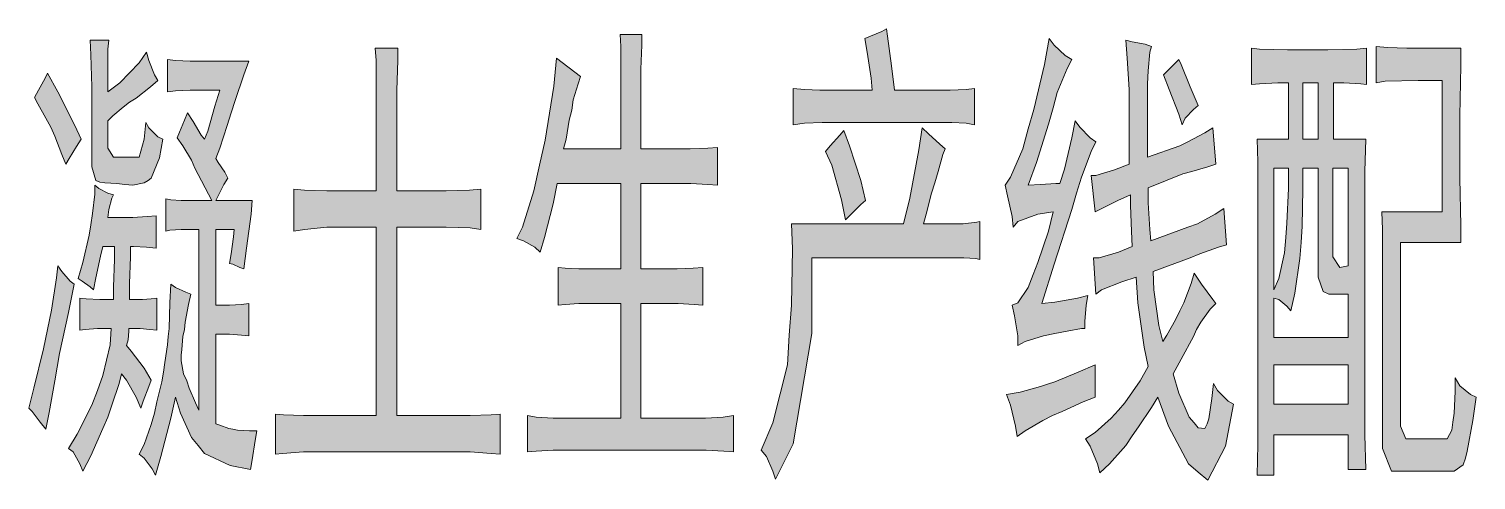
# Model space of a CAD drawing. Header units: millimetres. Extents: x 568 to 3948041, y -25191 to 63890.
# Drawn here: x 3942410 to 3943776, y -12668 to -12243 of the extents above; entities that cross this region are included whole.
import ezdxf

# ---------------------------------------------------------------- set-up
doc = ezdxf.new("R2010")
doc.units = ezdxf.units.MM

msp = doc.modelspace()

# ---------------------------------------------------------------- hatches: boundary and pattern name
h = msp.add_hatch(color=0)
h.dxf.hatch_style = 2
h.paths.add_polyline_path([(3943219.4, -12242.8), (3943220.1, -12249.6), (3943223.9, -12277.7), (3943227, -12300.5), (3943271.8, -12300.5), (3943279.4, -12300.5), (3943294.6, -12299.8), (3943302.2, -12299), (3943302.2, -12333.2), (3943294.6, -12331.7), (3943280.9, -12330.9), (3943274.1, -12330.9), (3943165.4, -12330.9), (3943158.6, -12330.9), (3943141.9, -12331.7), (3943131.2, -12333.2), (3943131.2, -12299), (3943141.9, -12299.8), (3943156.3, -12300.5), (3943159.4, -12300.5), (3943205.7, -12300.5), (3943204.9, -12289.1), (3943201.1, -12264.8), (3943198.9, -12251.9), (3943204.2, -12249.6), (3943214.8, -12245.1)])
h = msp.add_hatch(color=0)
h.dxf.hatch_style = 2
h.paths.add_polyline_path([(3942531.8, -12291.4), (3942525, -12297.5), (3942511.3, -12308.1), (3942505.2, -12311.9), (3942499.1, -12316.5), (3942489.3, -12324.9), (3942484.7, -12329.4), (3942484.7, -12346.9), (3942484.7, -12355.2), (3942490, -12363.6), (3942495.3, -12363.6), (3942511.3, -12363.6), (3942514.3, -12363.6), (3942518.9, -12346.9), (3942520.4, -12330.9), (3942523.4, -12336.2), (3942531.8, -12344.6), (3942536.4, -12346.9), (3942533.3, -12364.4), (3942525.7, -12383.4), (3942522.7, -12385.6), (3942518.9, -12387.9), (3942508.2, -12390.2), (3942500.6, -12389.4), (3942493.1, -12388.7), (3942481.7, -12387.9), (3942477.1, -12387.2), (3942473.3, -12385.6), (3942469.5, -12372.7), (3942469.5, -12359.8), (3942469.5, -12315), (3942469.5, -12297.5), (3942468.7, -12267.1), (3942468, -12253.4), (3942485.5, -12253.4), (3942484.7, -12261.8), (3942484.7, -12286.1), (3942484.7, -12302.1), (3942496.1, -12293.7), (3942514.3, -12274.7), (3942521.2, -12264.8), (3942523.4, -12272.4), (3942528.8, -12286.1)])
h = msp.add_hatch(color=0)
h.dxf.hatch_style = 2
h.paths.add_polyline_path([(3942930.7, -12287.6), (3942928.4, -12294.5), (3942923.8, -12309.7), (3942922.3, -12319.5), (3942920, -12328.7), (3942917, -12346.9), (3942914.7, -12356), (3942968.7, -12356), (3942968.7, -12293.7), (3942968.7, -12281.5), (3942968.7, -12259.5), (3942967.9, -12248.1), (3942988.4, -12248.1), (3942988.4, -12258), (3942987.6, -12280.8), (3942987.6, -12293.7), (3942987.6, -12356), (3943027.2, -12356), (3943034, -12356), (3943050.7, -12355.2), (3943059.8, -12354.5), (3943059.8, -12390.2), (3943050.7, -12389.4), (3943034.8, -12388.7), (3943027.2, -12388.7), (3942987.6, -12388.7), (3942987.6, -12469.2), (3943015.8, -12469.2), (3943021.8, -12469.2), (3943037, -12468.4), (3943046.1, -12467.7), (3943046.1, -12503.4), (3943037.8, -12502.6), (3943022.6, -12501.9), (3943015.8, -12501.9), (3942987.6, -12501.9), (3942987.6, -12609.8), (3943041.6, -12609.8), (3943048.4, -12609.8), (3943065.1, -12609), (3943075, -12607.5), (3943075, -12641.7), (3943065.9, -12640.9), (3943049.2, -12640.1), (3943041.6, -12640.1), (3942912.4, -12640.1), (3942904.8, -12640.1), (3942888.9, -12640.9), (3942880.5, -12641.7), (3942880.5, -12607.5), (3942888.9, -12609), (3942904.8, -12609.8), (3942912.4, -12609.8), (3942968.7, -12609.8), (3942968.7, -12501.9), (3942935.2, -12501.9), (3942929.1, -12501.9), (3942916.2, -12502.6), (3942909.4, -12503.4), (3942909.4, -12467.7), (3942916.2, -12468.4), (3942929.1, -12469.2), (3942935.2, -12469.2), (3942968.7, -12469.2), (3942968.7, -12388.7), (3942908.6, -12388.7), (3942904.8, -12407.7), (3942896.5, -12439.6), (3942892.7, -12453.3), (3942887.4, -12448.7), (3942876.7, -12442.6), (3942870.6, -12440.3), (3942876, -12429.7), (3942886.6, -12395.5), (3942891.9, -12371.2), (3942897.2, -12347.6), (3942905.6, -12296.7), (3942907.9, -12270.2)])
h = msp.add_hatch(color=0)
h.dxf.hatch_style = 2
h.paths.add_polyline_path([(3943394.1, -12271.7), (3943389.6, -12280), (3943380.4, -12302.8), (3943376.6, -12317.3), (3943372.1, -12332.5), (3943360.7, -12368.9), (3943353.1, -12390.2), (3943364.5, -12389.4), (3943378.9, -12388.7), (3943382.7, -12388.7), (3943387.3, -12375), (3943394.1, -12345.4), (3943397.2, -12329.4), (3943401.7, -12335.5), (3943411.6, -12345.4), (3943416.9, -12349.2), (3943412.3, -12358.3), (3943403.2, -12382.6), (3943398.7, -12397.8), (3943394.1, -12413), (3943377.4, -12464.6), (3943366, -12501.9), (3943378.2, -12500.4), (3943399.4, -12496.6), (3943409.3, -12494.3), (3943407.8, -12503.4), (3943406.3, -12518.6), (3943406.3, -12525.4), (3943403.2, -12525.4), (3943389.6, -12527.7), (3943378.2, -12530), (3943367.5, -12532.3), (3943350.1, -12537.6), (3943343.2, -12541.4), (3943343.2, -12532.3), (3943340.2, -12513.3), (3943337.9, -12503.4), (3943343.2, -12501.1), (3943353.1, -12486.7), (3943357.6, -12474.5), (3943362.2, -12463.1), (3943372.1, -12433.5), (3943376.6, -12415.3), (3943362.2, -12417.5), (3943343.2, -12424.4), (3943338.7, -12429.7), (3943337.9, -12419.8), (3943333.3, -12400.1), (3943331.1, -12390.2), (3943336.4, -12382.6), (3943347.8, -12356), (3943353.1, -12337), (3943358.4, -12318.8), (3943368.3, -12276.2), (3943372.8, -12251.9), (3943377.4, -12258), (3943388, -12267.9)])
h = msp.add_hatch(color=0)
h.dxf.hatch_style = 2
h.paths.add_polyline_path([(3943448.1, -12313.5), (3943448.1, -12299.8), (3943446.5, -12270.2), (3943445, -12253.4), (3943451.1, -12255), (3943463.3, -12257.2), (3943469.3, -12259.5), (3943467.8, -12264.8), (3943466.3, -12282.3), (3943465.5, -12294.5), (3943465.5, -12306.6), (3943465.5, -12340.8), (3943465.5, -12363.6), (3943495.9, -12353), (3943503.5, -12349.2), (3943519.5, -12340.8), (3943527.1, -12336.2), (3943530.1, -12370.4), (3943522.5, -12372.7), (3943507.3, -12377.3), (3943499, -12379.6), (3943466.3, -12392.5), (3943466.3, -12406.9), (3943467.8, -12432), (3943468.6, -12442.6), (3943503.5, -12429.7), (3943512.6, -12426.7), (3943529.4, -12417.5), (3943537.7, -12412.2), (3943540, -12446.4), (3943532.4, -12448.7), (3943514.9, -12454.8), (3943505.8, -12458.6), (3943470.9, -12471.5), (3943471.6, -12489), (3943476.2, -12522.4), (3943480, -12537.6), (3943483.8, -12531.5), (3943492.1, -12517.1), (3943495.9, -12508.7), (3943499.7, -12501.1), (3943506.6, -12482.9), (3943509.6, -12473), (3943516.4, -12483.6), (3943527.1, -12498.1), (3943530.1, -12501.9), (3943524.8, -12507.2), (3943515.7, -12519.3), (3943511.9, -12526.2), (3943508.8, -12533), (3943497.4, -12554.3), (3943489.8, -12568), (3943495.2, -12586.2), (3943505, -12609), (3943509.6, -12614.3), (3943513.4, -12618.9), (3943519.5, -12619.6), (3943521.8, -12615.1), (3943523.3, -12610.5), (3943526.3, -12591.5), (3943527.8, -12577.1), (3943531.6, -12583.9), (3943541.5, -12593.8), (3943546.8, -12596.8), (3943539.2, -12636.4), (3943522.5, -12668.3), (3943513.4, -12660.7), (3943504.3, -12653.1), (3943485.3, -12617.4), (3943475.4, -12590), (3943469.3, -12599.9), (3943457.2, -12618.1), (3943451.1, -12626.5), (3943445, -12635.6), (3943429.8, -12653.1), (3943420.7, -12661.4), (3943418.4, -12653.1), (3943411.6, -12636.4), (3943407, -12629.5), (3943416.1, -12623.4), (3943431.3, -12609.8), (3943438.2, -12602.2), (3943444.3, -12595.3), (3943458.7, -12574.8), (3943466.3, -12561.1), (3943462.5, -12542.9), (3943456.4, -12501.1), (3943454.9, -12476.8), (3943441.2, -12481.4), (3943422.2, -12489), (3943416.9, -12492.8), (3943414.6, -12458.6), (3943419.9, -12458.6), (3943438.2, -12453.3), (3943451.1, -12447.9), (3943450.3, -12433.5), (3943449.6, -12409.2), (3943449.6, -12399.3), (3943437.4, -12404.6), (3943420.7, -12413), (3943416.1, -12415.3), (3943412.3, -12381.1), (3943416.9, -12381.1), (3943434.4, -12375.8), (3943448.1, -12370.4)])
h = msp.add_hatch(color=0)
h.dxf.hatch_style = 2
h.paths.add_polyline_path([(3943681.3, -12259.5), (3943691.9, -12260.3), (3943710.2, -12261), (3943717, -12261), (3943761.1, -12261), (3943761.1, -12277.7), (3943760.3, -12324.9), (3943760.3, -12354.5), (3943760.3, -12383.4), (3943761.1, -12428.2), (3943761.1, -12444.1), (3943704.1, -12444.1), (3943704.1, -12606), (3943704.1, -12617.4), (3943709.4, -12629.5), (3943715.5, -12629.5), (3943744.4, -12629.5), (3943748.2, -12629.5), (3943752.7, -12621.2), (3943753.5, -12613.6), (3943755, -12605.2), (3943755.8, -12584.7), (3943755.8, -12571.8), (3943760.3, -12579.4), (3943770.2, -12587.7), (3943775.5, -12590), (3943772.5, -12612), (3943767.2, -12640.9), (3943765.6, -12647.7), (3943763.4, -12653.8), (3943755, -12659.9), (3943748.9, -12659.9), (3943704.1, -12659.9), (3943695.7, -12659.9), (3943687.4, -12638.6), (3943687.4, -12616.6), (3943687.4, -12473), (3943687.4, -12460.1), (3943687.4, -12432), (3943686.6, -12415.3), (3943743.6, -12415.3), (3943743.6, -12291.4), (3943720.8, -12291.4), (3943689.7, -12292.2), (3943681.3, -12293.7)])
h = msp.add_hatch(color=0)
h.dxf.hatch_style = 2
h.paths.add_polyline_path([(3942550, -12345.4), (3942552.3, -12340), (3942556.9, -12328.7), (3942559.9, -12321.8), (3942565.2, -12330.2), (3942572.8, -12343.1), (3942575.9, -12346.9), (3942578.9, -12339.3), (3942585.7, -12315.7), (3942590.3, -12300.5), (3942569, -12300.5), (3942562.2, -12300.5), (3942548.5, -12301.3), (3942540.9, -12302.1), (3942540.9, -12271.7), (3942548.5, -12272.4), (3942562.2, -12273.2), (3942569, -12273.2), (3942617.7, -12273.2), (3942613.1, -12286.1), (3942604.7, -12310.4), (3942600.9, -12321.8), (3942597.1, -12334), (3942590.3, -12355.2), (3942586.5, -12365.1), (3942588.8, -12368.9), (3942594.9, -12378), (3942597.9, -12383.4), (3942594.1, -12389.4), (3942588.8, -12400.1), (3942586.5, -12404.6), (3942620.7, -12404.6), (3942619.9, -12417.5), (3942615.4, -12449.5), (3942613.1, -12469.2), (3942609.3, -12467.7), (3942602.5, -12464.6), (3942599.4, -12463.9), (3942600.9, -12454.8), (3942603.2, -12438.8), (3942604, -12432), (3942586.5, -12432), (3942586.5, -12503.4), (3942594.9, -12503.4), (3942599.4, -12503.4), (3942610.8, -12502.6), (3942617.7, -12501.9), (3942617.7, -12532.3), (3942610.8, -12531.5), (3942599.4, -12530.7), (3942594.9, -12530.7), (3942586.5, -12530.7), (3942586.5, -12615.1), (3942590.3, -12616.6), (3942598.7, -12619.6), (3942602.5, -12620.4), (3942607, -12621.2), (3942618.4, -12621.9), (3942625.2, -12621.9), (3942623.7, -12631), (3942620.7, -12649.3), (3942619.2, -12658.4), (3942600.2, -12654.6), (3942575.9, -12643.2), (3942569.8, -12635.6), (3942563.7, -12628), (3942553.1, -12605.2), (3942548.5, -12590), (3942544, -12609.8), (3942534.8, -12646.2), (3942529.5, -12663.7), (3942526.5, -12657.6), (3942518.9, -12647.7), (3942514.3, -12643.9), (3942518.9, -12634.8), (3942525.7, -12615.8), (3942528.8, -12605.2), (3942531, -12594.6), (3942535.6, -12575.6), (3942537.1, -12566.5), (3942538.6, -12557.3), (3942540.9, -12540.6), (3942541.7, -12533), (3942542.4, -12525.4), (3942543.2, -12501.1), (3942544, -12483.6), (3942548.5, -12486.7), (3942558.4, -12491.2), (3942562.9, -12492.8), (3942560.7, -12502.6), (3942557.6, -12519.3), (3942556.9, -12526.2), (3942555.4, -12533), (3942554.6, -12545.2), (3942553.8, -12550.5), (3942553.8, -12555.8), (3942556.1, -12568), (3942559.1, -12574.8), (3942561.4, -12581.6), (3942567.5, -12595.3), (3942570.5, -12602.2), (3942570.5, -12432), (3942559.9, -12432), (3942553.8, -12432), (3942543.2, -12432.7), (3942539.4, -12433.5), (3942539.4, -12403.1), (3942544, -12403.9), (3942553.8, -12404.6), (3942559.1, -12404.6), (3942582.7, -12404.6), (3942566.7, -12374.2), (3942563.7, -12366.6), (3942555.4, -12353)])
h = msp.add_hatch(color=0)
h.dxf.hatch_style = 2
h.paths.add_polyline_path([(3942737.7, -12395.5), (3942737.7, -12316.5), (3942737.7, -12300.5), (3942737.7, -12272.4), (3942736.9, -12261), (3942758.2, -12261), (3942758.2, -12272.4), (3942757.4, -12300.5), (3942757.4, -12316.5), (3942757.4, -12395.5), (3942791.6, -12395.5), (3942803.8, -12395.5), (3942825.8, -12394.8), (3942836.5, -12394), (3942836.5, -12432), (3942826.6, -12430.5), (3942803.8, -12429.7), (3942791.6, -12429.7), (3942757.4, -12429.7), (3942757.4, -12607.5), (3942815.2, -12607.5), (3942826.6, -12607.5), (3942846.3, -12606.7), (3942854.7, -12606), (3942854.7, -12643.9), (3942846.3, -12643.2), (3942826.6, -12641.7), (3942815.2, -12641.7), (3942681.5, -12641.7), (3942669.3, -12641.7), (3942649.6, -12643.2), (3942642.7, -12643.9), (3942642.7, -12606), (3942650.3, -12606.7), (3942669.3, -12607.5), (3942681.5, -12607.5), (3942737.7, -12607.5), (3942737.7, -12429.7), (3942702.7, -12429.7), (3942691.3, -12429.7), (3942670.1, -12432), (3942660.2, -12433.5), (3942660.2, -12394), (3942670.1, -12394.8), (3942691.3, -12395.5), (3942702.7, -12395.5)])
h = msp.add_hatch(color=0)
h.dxf.hatch_style = 2
h.paths.add_polyline_path([(3943498.2, -12333.2), (3943495.2, -12323.3), (3943486, -12299.8), (3943480.7, -12286.1), (3943495.2, -12271.7), (3943497.4, -12276.2), (3943505.8, -12297.5), (3943513.4, -12315), (3943508.8, -12318.8), (3943501.2, -12327.1)])
h = msp.add_hatch(color=0)
h.paths.add_polyline_path([(3943598.5, -12346.9), (3943598.5, -12293.7), (3943588.6, -12293.7), (3943571.1, -12294.5), (3943563.5, -12295.2), (3943563.5, -12261), (3943571.1, -12261.8), (3943597.7, -12262.6), (3943616.7, -12262.6), (3943635.7, -12262.6), (3943663.1, -12261.8), (3943672.2, -12261), (3943672.2, -12295.2), (3943666.9, -12294.5), (3943650.9, -12293.7), (3943641, -12293.7), (3943641, -12346.9), (3943671.4, -12346.9), (3943670.7, -12377.3), (3943670.7, -12453.3), (3943670.7, -12500.4), (3943670.7, -12546.7), (3943670.7, -12625.7), (3943671.4, -12658.4), (3943654.7, -12658.4), (3943654.7, -12625.7), (3943584.8, -12625.7), (3943584.8, -12663.7), (3943568.9, -12663.7), (3943569.6, -12634.8), (3943569.6, -12552), (3943569.6, -12498.1), (3943569.6, -12443.4), (3943569.6, -12368.2), (3943568.9, -12346.9)])
h.paths.add_polyline_path([(3943584.8, -12533.8), (3943654.7, -12533.8), (3943654.7, -12492.8), (3943636.5, -12492.8), (3943631.2, -12490.5), (3943626.6, -12476.8), (3943626.6, -12466.2), (3943626.6, -12374.2), (3943612.2, -12374.2), (3943612.2, -12394), (3943611.4, -12428.9), (3943610.6, -12444.1), (3943609.1, -12459.3), (3943604.6, -12492), (3943600.8, -12508.7), (3943597, -12504.2), (3943589.4, -12498.1), (3943584.8, -12496.6)])
h.paths.add_polyline_path([(3943654.7, -12596.8), (3943654.7, -12559.6), (3943584.8, -12559.6), (3943584.8, -12596.8)])
h.paths.add_polyline_path([(3943640.3, -12446.4), (3943640.3, -12457.8), (3943647.1, -12467.7), (3943654.7, -12466.2), (3943654.7, -12374.2), (3943640.3, -12374.2)])
h.paths.add_polyline_path([(3943584.8, -12489), (3943589.4, -12478.3), (3943594.7, -12454), (3943596.2, -12439.6), (3943597, -12425.9), (3943598.5, -12393.2), (3943598.5, -12374.2), (3943584.8, -12374.2)])
h.paths.add_polyline_path([(3943626.6, -12346.9), (3943626.6, -12293.7), (3943612.2, -12293.7), (3943612.2, -12346.9)])
h = msp.add_hatch(color=0)
h.dxf.hatch_style = 2
h.paths.add_polyline_path([(3942427.7, -12284.6), (3942437.6, -12302.1), (3942453.5, -12334), (3942459.6, -12346.9), (3942455.1, -12353.7), (3942448.2, -12365.1), (3942445.2, -12370.4), (3942441.4, -12361.3), (3942434.6, -12343.8), (3942430.8, -12335.5), (3942426.2, -12327.1), (3942418.6, -12313.5), (3942415.6, -12307.4), (3942419.4, -12300.5), (3942425.4, -12289.1)])
h = msp.add_hatch(color=0)
h.dxf.hatch_style = 2
h.paths.add_polyline_path([(3943274.8, -12356), (3943272.6, -12361.3), (3943268, -12377.3), (3943265, -12387.9), (3943261.9, -12397.8), (3943256.6, -12417.5), (3943254.3, -12426.7), (3943282.4, -12426.7), (3943291.5, -12426.7), (3943304.5, -12425.1), (3943307.5, -12424.4), (3943307.5, -12460.1), (3943303.7, -12459.3), (3943292.3, -12458.6), (3943284, -12458.6), (3943148.7, -12458.6), (3943148.7, -12530), (3943131.2, -12634.1), (3943114.5, -12667.5), (3943112.2, -12659.9), (3943106.2, -12646.2), (3943100.9, -12640.1), (3943112.2, -12614.3), (3943125.9, -12559.6), (3943127.4, -12531.5), (3943129.7, -12503.4), (3943130.5, -12450.2), (3943129.7, -12426.7), (3943235.3, -12426.7), (3943241.4, -12402.3), (3943249.8, -12356.8), (3943252.8, -12336.2), (3943258.9, -12341.6), (3943269.5, -12351.4)])
h = msp.add_hatch(color=0)
h.dxf.hatch_style = 2
h.paths.add_polyline_path([(3943179.1, -12338.5), (3943184.4, -12353), (3943195.1, -12385.6), (3943199.6, -12404.6), (3943195.1, -12408.4), (3943185.9, -12417.5), (3943180.6, -12422.9), (3943176.8, -12403.9), (3943167.7, -12371.2), (3943161.6, -12358.3), (3943166.2, -12353), (3943175.3, -12343.1)])
h = msp.add_hatch(color=0)
h.dxf.hatch_style = 2
h.paths.add_polyline_path([(3942502.2, -12541.4), (3942506.7, -12546.7), (3942518.9, -12562.7), (3942525.7, -12574.1), (3942523.4, -12580.1), (3942518.1, -12593.8), (3942515.8, -12600.6), (3942511.3, -12590), (3942502.2, -12574.1), (3942497.6, -12568), (3942495.3, -12577.1), (3942488.5, -12597.6), (3942484.7, -12609), (3942480.1, -12619.6), (3942468.7, -12645.5), (3942461.1, -12659.9), (3942458.1, -12653.1), (3942452, -12641.7), (3942447.5, -12638.6), (3942455.8, -12625), (3942469.5, -12597.6), (3942474.8, -12583.9), (3942480.1, -12569.5), (3942487, -12540.6), (3942487.7, -12525.4), (3942480.1, -12525.4), (3942474.8, -12525.4), (3942463.4, -12526.2), (3942458.1, -12526.9), (3942458.1, -12496.6), (3942464.2, -12497.3), (3942477.1, -12498.1), (3942483.2, -12498.1), (3942490, -12498.1), (3942490, -12485.9), (3942490.8, -12460.1), (3942490.8, -12447.9), (3942480.1, -12447.9), (3942477.9, -12457), (3942473.3, -12477.6), (3942471, -12489), (3942468, -12485.9), (3942460.4, -12480.6), (3942456.6, -12478.3), (3942461.1, -12463.1), (3942467.2, -12437.3), (3942468.7, -12427.4), (3942470.3, -12416.8), (3942472.5, -12398.5), (3942472.5, -12390.2), (3942476.3, -12393.2), (3942484.7, -12397.8), (3942490, -12399.3), (3942488.5, -12402.3), (3942485.5, -12413), (3942484.7, -12420.6), (3942502.2, -12420.6), (3942508.2, -12420.6), (3942521.9, -12419.8), (3942530.3, -12419.1), (3942530.3, -12449.5), (3942521.2, -12448.7), (3942509, -12447.9), (3942506, -12447.9), (3942506, -12457.8), (3942505.2, -12482.9), (3942505.2, -12498.1), (3942514.3, -12498.1), (3942517.4, -12498.1), (3942525.7, -12497.3), (3942531, -12496.6), (3942531, -12526.9), (3942524.2, -12526.2), (3942515.1, -12525.4), (3942504.4, -12525.4), (3942504.4, -12527.7), (3942503.7, -12536.1)])
h = msp.add_hatch(color=0)
h.dxf.hatch_style = 2
h.paths.add_polyline_path([(3942410.2, -12600.6), (3942414.8, -12581.6), (3942423.9, -12544.4), (3942427.7, -12526.2), (3942431.5, -12508), (3942436.1, -12477.6), (3942437.6, -12466.2), (3942441.4, -12471.5), (3942449, -12480.6), (3942452.8, -12483.6), (3942447.5, -12510.2), (3942439.1, -12549), (3942436.8, -12561.9), (3942434.6, -12574.8), (3942429.2, -12604.4), (3942426.2, -12620.4), (3942420.9, -12613.6), (3942413.3, -12603.7)])
h = msp.add_hatch(color=0)
h.dxf.hatch_style = 2
h.paths.add_polyline_path([(3943416.1, -12559.6), (3943416.1, -12569.5), (3943416.1, -12584.7), (3943416.1, -12590), (3943404.8, -12594.6), (3943385, -12603.7), (3943375.9, -12607.5), (3943366.8, -12612), (3943350.1, -12621.9), (3943342.5, -12627.2), (3943340.9, -12617.4), (3943336.4, -12597.6), (3943332.6, -12587.7), (3943345.5, -12585.4), (3943364.5, -12580.1), (3943371.3, -12577.9), (3943378.2, -12575.6), (3943400.2, -12566.5)])

# ---------------------------------------------------------------- linework, layer by layer
at = {"color": 0, "lineweight": 0}
for points in [[(3943219.4, -12242.8), (3943220.1, -12249.6), (3943223.9, -12277.7), (3943227, -12300.5), (3943271.8, -12300.5), (3943279.4, -12300.5), (3943294.6, -12299.8), (3943302.2, -12299), (3943302.2, -12333.2), (3943294.6, -12331.7), (3943280.9, -12330.9), (3943274.1, -12330.9), (3943165.4, -12330.9), (3943158.6, -12330.9), (3943141.9, -12331.7), (3943131.2, -12333.2), (3943131.2, -12299), (3943141.9, -12299.8), (3943156.3, -12300.5), (3943159.4, -12300.5), (3943205.7, -12300.5), (3943204.9, -12289.1), (3943201.1, -12264.8), (3943198.9, -12251.9), (3943204.2, -12249.6), (3943214.8, -12245.1)], [(3942531.8, -12291.4), (3942525, -12297.5), (3942511.3, -12308.1), (3942505.2, -12311.9), (3942499.1, -12316.5), (3942489.3, -12324.9), (3942484.7, -12329.4), (3942484.7, -12346.9), (3942484.7, -12355.2), (3942490, -12363.6), (3942495.3, -12363.6), (3942511.3, -12363.6), (3942514.3, -12363.6), (3942518.9, -12346.9), (3942520.4, -12330.9), (3942523.4, -12336.2), (3942531.8, -12344.6), (3942536.4, -12346.9), (3942533.3, -12364.4), (3942525.7, -12383.4), (3942522.7, -12385.6), (3942518.9, -12387.9), (3942508.2, -12390.2), (3942500.6, -12389.4), (3942493.1, -12388.7), (3942481.7, -12387.9), (3942477.1, -12387.2), (3942473.3, -12385.6), (3942469.5, -12372.7), (3942469.5, -12359.8), (3942469.5, -12315), (3942469.5, -12297.5), (3942468.7, -12267.1), (3942468, -12253.4), (3942485.5, -12253.4), (3942484.7, -12261.8), (3942484.7, -12286.1), (3942484.7, -12302.1), (3942496.1, -12293.7), (3942514.3, -12274.7), (3942521.2, -12264.8), (3942523.4, -12272.4), (3942528.8, -12286.1)], [(3942930.7, -12287.6), (3942928.4, -12294.5), (3942923.8, -12309.7), (3942922.3, -12319.5), (3942920, -12328.7), (3942917, -12346.9), (3942914.7, -12356), (3942968.7, -12356), (3942968.7, -12293.7), (3942968.7, -12281.5), (3942968.7, -12259.5), (3942967.9, -12248.1), (3942988.4, -12248.1), (3942988.4, -12258), (3942987.6, -12280.8), (3942987.6, -12293.7), (3942987.6, -12356), (3943027.2, -12356), (3943034, -12356), (3943050.7, -12355.2), (3943059.8, -12354.5), (3943059.8, -12390.2), (3943050.7, -12389.4), (3943034.8, -12388.7), (3943027.2, -12388.7), (3942987.6, -12388.7), (3942987.6, -12469.2), (3943015.8, -12469.2), (3943021.8, -12469.2), (3943037, -12468.4), (3943046.1, -12467.7), (3943046.1, -12503.4), (3943037.8, -12502.6), (3943022.6, -12501.9), (3943015.8, -12501.9), (3942987.6, -12501.9), (3942987.6, -12609.8), (3943041.6, -12609.8), (3943048.4, -12609.8), (3943065.1, -12609), (3943075, -12607.5), (3943075, -12641.7), (3943065.9, -12640.9), (3943049.2, -12640.1), (3943041.6, -12640.1), (3942912.4, -12640.1), (3942904.8, -12640.1), (3942888.9, -12640.9), (3942880.5, -12641.7), (3942880.5, -12607.5), (3942888.9, -12609), (3942904.8, -12609.8), (3942912.4, -12609.8), (3942968.7, -12609.8), (3942968.7, -12501.9), (3942935.2, -12501.9), (3942929.1, -12501.9), (3942916.2, -12502.6), (3942909.4, -12503.4), (3942909.4, -12467.7), (3942916.2, -12468.4), (3942929.1, -12469.2), (3942935.2, -12469.2), (3942968.7, -12469.2), (3942968.7, -12388.7), (3942908.6, -12388.7), (3942904.8, -12407.7), (3942896.5, -12439.6), (3942892.7, -12453.3), (3942887.4, -12448.7), (3942876.7, -12442.6), (3942870.6, -12440.3), (3942876, -12429.7), (3942886.6, -12395.5), (3942891.9, -12371.2), (3942897.2, -12347.6), (3942905.6, -12296.7), (3942907.9, -12270.2)], [(3943394.1, -12271.7), (3943389.6, -12280), (3943380.4, -12302.8), (3943376.6, -12317.3), (3943372.1, -12332.5), (3943360.7, -12368.9), (3943353.1, -12390.2), (3943364.5, -12389.4), (3943378.9, -12388.7), (3943382.7, -12388.7), (3943387.3, -12375), (3943394.1, -12345.4), (3943397.2, -12329.4), (3943401.7, -12335.5), (3943411.6, -12345.4), (3943416.9, -12349.2), (3943412.3, -12358.3), (3943403.2, -12382.6), (3943398.7, -12397.8), (3943394.1, -12413), (3943377.4, -12464.6), (3943366, -12501.9), (3943378.2, -12500.4), (3943399.4, -12496.6), (3943409.3, -12494.3), (3943407.8, -12503.4), (3943406.3, -12518.6), (3943406.3, -12525.4), (3943403.2, -12525.4), (3943389.6, -12527.7), (3943378.2, -12530), (3943367.5, -12532.3), (3943350.1, -12537.6), (3943343.2, -12541.4), (3943343.2, -12532.3), (3943340.2, -12513.3), (3943337.9, -12503.4), (3943343.2, -12501.1), (3943353.1, -12486.7), (3943357.6, -12474.5), (3943362.2, -12463.1), (3943372.1, -12433.5), (3943376.6, -12415.3), (3943362.2, -12417.5), (3943343.2, -12424.4), (3943338.7, -12429.7), (3943337.9, -12419.8), (3943333.3, -12400.1), (3943331.1, -12390.2), (3943336.4, -12382.6), (3943347.8, -12356), (3943353.1, -12337), (3943358.4, -12318.8), (3943368.3, -12276.2), (3943372.8, -12251.9), (3943377.4, -12258), (3943388, -12267.9)], [(3943448.1, -12313.5), (3943448.1, -12299.8), (3943446.5, -12270.2), (3943445, -12253.4), (3943451.1, -12255), (3943463.3, -12257.2), (3943469.3, -12259.5), (3943467.8, -12264.8), (3943466.3, -12282.3), (3943465.5, -12294.5), (3943465.5, -12306.6), (3943465.5, -12340.8), (3943465.5, -12363.6), (3943495.9, -12353), (3943503.5, -12349.2), (3943519.5, -12340.8), (3943527.1, -12336.2), (3943530.1, -12370.4), (3943522.5, -12372.7), (3943507.3, -12377.3), (3943499, -12379.6), (3943466.3, -12392.5), (3943466.3, -12406.9), (3943467.8, -12432), (3943468.6, -12442.6), (3943503.5, -12429.7), (3943512.6, -12426.7), (3943529.4, -12417.5), (3943537.7, -12412.2), (3943540, -12446.4), (3943532.4, -12448.7), (3943514.9, -12454.8), (3943505.8, -12458.6), (3943470.9, -12471.5), (3943471.6, -12489), (3943476.2, -12522.4), (3943480, -12537.6), (3943483.8, -12531.5), (3943492.1, -12517.1), (3943495.9, -12508.7), (3943499.7, -12501.1), (3943506.6, -12482.9), (3943509.6, -12473), (3943516.4, -12483.6), (3943527.1, -12498.1), (3943530.1, -12501.9), (3943524.8, -12507.2), (3943515.7, -12519.3), (3943511.9, -12526.2), (3943508.8, -12533), (3943497.4, -12554.3), (3943489.8, -12568), (3943495.2, -12586.2), (3943505, -12609), (3943509.6, -12614.3), (3943513.4, -12618.9), (3943519.5, -12619.6), (3943521.8, -12615.1), (3943523.3, -12610.5), (3943526.3, -12591.5), (3943527.8, -12577.1), (3943531.6, -12583.9), (3943541.5, -12593.8), (3943546.8, -12596.8), (3943539.2, -12636.4), (3943522.5, -12668.3), (3943513.4, -12660.7), (3943504.3, -12653.1), (3943485.3, -12617.4), (3943475.4, -12590), (3943469.3, -12599.9), (3943457.2, -12618.1), (3943451.1, -12626.5), (3943445, -12635.6), (3943429.8, -12653.1), (3943420.7, -12661.4), (3943418.4, -12653.1), (3943411.6, -12636.4), (3943407, -12629.5), (3943416.1, -12623.4), (3943431.3, -12609.8), (3943438.2, -12602.2), (3943444.3, -12595.3), (3943458.7, -12574.8), (3943466.3, -12561.1), (3943462.5, -12542.9), (3943456.4, -12501.1), (3943454.9, -12476.8), (3943441.2, -12481.4), (3943422.2, -12489), (3943416.9, -12492.8), (3943414.6, -12458.6), (3943419.9, -12458.6), (3943438.2, -12453.3), (3943451.1, -12447.9), (3943450.3, -12433.5), (3943449.6, -12409.2), (3943449.6, -12399.3), (3943437.4, -12404.6), (3943420.7, -12413), (3943416.1, -12415.3), (3943412.3, -12381.1), (3943416.9, -12381.1), (3943434.4, -12375.8), (3943448.1, -12370.4)], [(3943681.3, -12259.5), (3943691.9, -12260.3), (3943710.2, -12261), (3943717, -12261), (3943761.1, -12261), (3943761.1, -12277.7), (3943760.3, -12324.9), (3943760.3, -12354.5), (3943760.3, -12383.4), (3943761.1, -12428.2), (3943761.1, -12444.1), (3943704.1, -12444.1), (3943704.1, -12606), (3943704.1, -12617.4), (3943709.4, -12629.5), (3943715.5, -12629.5), (3943744.4, -12629.5), (3943748.2, -12629.5), (3943752.7, -12621.2), (3943753.5, -12613.6), (3943755, -12605.2), (3943755.8, -12584.7), (3943755.8, -12571.8), (3943760.3, -12579.4), (3943770.2, -12587.7), (3943775.5, -12590), (3943772.5, -12612), (3943767.2, -12640.9), (3943765.6, -12647.7), (3943763.4, -12653.8), (3943755, -12659.9), (3943748.9, -12659.9), (3943704.1, -12659.9), (3943695.7, -12659.9), (3943687.4, -12638.6), (3943687.4, -12616.6), (3943687.4, -12473), (3943687.4, -12460.1), (3943687.4, -12432), (3943686.6, -12415.3), (3943743.6, -12415.3), (3943743.6, -12291.4), (3943720.8, -12291.4), (3943689.7, -12292.2), (3943681.3, -12293.7)], [(3942550, -12345.4), (3942552.3, -12340), (3942556.9, -12328.7), (3942559.9, -12321.8), (3942565.2, -12330.2), (3942572.8, -12343.1), (3942575.9, -12346.9), (3942578.9, -12339.3), (3942585.7, -12315.7), (3942590.3, -12300.5), (3942569, -12300.5), (3942562.2, -12300.5), (3942548.5, -12301.3), (3942540.9, -12302.1), (3942540.9, -12271.7), (3942548.5, -12272.4), (3942562.2, -12273.2), (3942569, -12273.2), (3942617.7, -12273.2), (3942613.1, -12286.1), (3942604.7, -12310.4), (3942600.9, -12321.8), (3942597.1, -12334), (3942590.3, -12355.2), (3942586.5, -12365.1), (3942588.8, -12368.9), (3942594.9, -12378), (3942597.9, -12383.4), (3942594.1, -12389.4), (3942588.8, -12400.1), (3942586.5, -12404.6), (3942620.7, -12404.6), (3942619.9, -12417.5), (3942615.4, -12449.5), (3942613.1, -12469.2), (3942609.3, -12467.7), (3942602.5, -12464.6), (3942599.4, -12463.9), (3942600.9, -12454.8), (3942603.2, -12438.8), (3942604, -12432), (3942586.5, -12432), (3942586.5, -12503.4), (3942594.9, -12503.4), (3942599.4, -12503.4), (3942610.8, -12502.6), (3942617.7, -12501.9), (3942617.7, -12532.3), (3942610.8, -12531.5), (3942599.4, -12530.7), (3942594.9, -12530.7), (3942586.5, -12530.7), (3942586.5, -12615.1), (3942590.3, -12616.6), (3942598.7, -12619.6), (3942602.5, -12620.4), (3942607, -12621.2), (3942618.4, -12621.9), (3942625.2, -12621.9), (3942623.7, -12631), (3942620.7, -12649.3), (3942619.2, -12658.4), (3942600.2, -12654.6), (3942575.9, -12643.2), (3942569.8, -12635.6), (3942563.7, -12628), (3942553.1, -12605.2), (3942548.5, -12590), (3942544, -12609.8), (3942534.8, -12646.2), (3942529.5, -12663.7), (3942526.5, -12657.6), (3942518.9, -12647.7), (3942514.3, -12643.9), (3942518.9, -12634.8), (3942525.7, -12615.8), (3942528.8, -12605.2), (3942531, -12594.6), (3942535.6, -12575.6), (3942537.1, -12566.5), (3942538.6, -12557.3), (3942540.9, -12540.6), (3942541.7, -12533), (3942542.4, -12525.4), (3942543.2, -12501.1), (3942544, -12483.6), (3942548.5, -12486.7), (3942558.4, -12491.2), (3942562.9, -12492.8), (3942560.7, -12502.6), (3942557.6, -12519.3), (3942556.9, -12526.2), (3942555.4, -12533), (3942554.6, -12545.2), (3942553.8, -12550.5), (3942553.8, -12555.8), (3942556.1, -12568), (3942559.1, -12574.8), (3942561.4, -12581.6), (3942567.5, -12595.3), (3942570.5, -12602.2), (3942570.5, -12432), (3942559.9, -12432), (3942553.8, -12432), (3942543.2, -12432.7), (3942539.4, -12433.5), (3942539.4, -12403.1), (3942544, -12403.9), (3942553.8, -12404.6), (3942559.1, -12404.6), (3942582.7, -12404.6), (3942566.7, -12374.2), (3942563.7, -12366.6), (3942555.4, -12353)], [(3942737.7, -12395.5), (3942737.7, -12316.5), (3942737.7, -12300.5), (3942737.7, -12272.4), (3942736.9, -12261), (3942758.2, -12261), (3942758.2, -12272.4), (3942757.4, -12300.5), (3942757.4, -12316.5), (3942757.4, -12395.5), (3942791.6, -12395.5), (3942803.8, -12395.5), (3942825.8, -12394.8), (3942836.5, -12394), (3942836.5, -12432), (3942826.6, -12430.5), (3942803.8, -12429.7), (3942791.6, -12429.7), (3942757.4, -12429.7), (3942757.4, -12607.5), (3942815.2, -12607.5), (3942826.6, -12607.5), (3942846.3, -12606.7), (3942854.7, -12606), (3942854.7, -12643.9), (3942846.3, -12643.2), (3942826.6, -12641.7), (3942815.2, -12641.7), (3942681.5, -12641.7), (3942669.3, -12641.7), (3942649.6, -12643.2), (3942642.7, -12643.9), (3942642.7, -12606), (3942650.3, -12606.7), (3942669.3, -12607.5), (3942681.5, -12607.5), (3942737.7, -12607.5), (3942737.7, -12429.7), (3942702.7, -12429.7), (3942691.3, -12429.7), (3942670.1, -12432), (3942660.2, -12433.5), (3942660.2, -12394), (3942670.1, -12394.8), (3942691.3, -12395.5), (3942702.7, -12395.5)], [(3943498.2, -12333.2), (3943495.2, -12323.3), (3943486, -12299.8), (3943480.7, -12286.1), (3943495.2, -12271.7), (3943497.4, -12276.2), (3943505.8, -12297.5), (3943513.4, -12315), (3943508.8, -12318.8), (3943501.2, -12327.1)], [(3943598.5, -12346.9), (3943598.5, -12293.7), (3943588.6, -12293.7), (3943571.1, -12294.5), (3943563.5, -12295.2), (3943563.5, -12261), (3943571.1, -12261.8), (3943597.7, -12262.6), (3943616.7, -12262.6), (3943635.7, -12262.6), (3943663.1, -12261.8), (3943672.2, -12261), (3943672.2, -12295.2), (3943666.9, -12294.5), (3943650.9, -12293.7), (3943641, -12293.7), (3943641, -12346.9), (3943671.4, -12346.9), (3943670.7, -12377.3), (3943670.7, -12453.3), (3943670.7, -12500.4), (3943670.7, -12546.7), (3943670.7, -12625.7), (3943671.4, -12658.4), (3943654.7, -12658.4), (3943654.7, -12625.7), (3943584.8, -12625.7), (3943584.8, -12663.7), (3943568.9, -12663.7), (3943569.6, -12634.8), (3943569.6, -12552), (3943569.6, -12498.1), (3943569.6, -12443.4), (3943569.6, -12368.2), (3943568.9, -12346.9)], [(3942427.7, -12284.6), (3942437.6, -12302.1), (3942453.5, -12334), (3942459.6, -12346.9), (3942455.1, -12353.7), (3942448.2, -12365.1), (3942445.2, -12370.4), (3942441.4, -12361.3), (3942434.6, -12343.8), (3942430.8, -12335.5), (3942426.2, -12327.1), (3942418.6, -12313.5), (3942415.6, -12307.4), (3942419.4, -12300.5), (3942425.4, -12289.1)], [(3943626.6, -12346.9), (3943626.6, -12293.7), (3943612.2, -12293.7), (3943612.2, -12346.9)], [(3943274.8, -12356), (3943272.6, -12361.3), (3943268, -12377.3), (3943265, -12387.9), (3943261.9, -12397.8), (3943256.6, -12417.5), (3943254.3, -12426.7), (3943282.4, -12426.7), (3943291.5, -12426.7), (3943304.5, -12425.1), (3943307.5, -12424.4), (3943307.5, -12460.1), (3943303.7, -12459.3), (3943292.3, -12458.6), (3943284, -12458.6), (3943148.7, -12458.6), (3943148.7, -12530), (3943131.2, -12634.1), (3943114.5, -12667.5), (3943112.2, -12659.9), (3943106.2, -12646.2), (3943100.9, -12640.1), (3943112.2, -12614.3), (3943125.9, -12559.6), (3943127.4, -12531.5), (3943129.7, -12503.4), (3943130.5, -12450.2), (3943129.7, -12426.7), (3943235.3, -12426.7), (3943241.4, -12402.3), (3943249.8, -12356.8), (3943252.8, -12336.2), (3943258.9, -12341.6), (3943269.5, -12351.4)], [(3943179.1, -12338.5), (3943184.4, -12353), (3943195.1, -12385.6), (3943199.6, -12404.6), (3943195.1, -12408.4), (3943185.9, -12417.5), (3943180.6, -12422.9), (3943176.8, -12403.9), (3943167.7, -12371.2), (3943161.6, -12358.3), (3943166.2, -12353), (3943175.3, -12343.1)], [(3943584.8, -12533.8), (3943654.7, -12533.8), (3943654.7, -12492.8), (3943636.5, -12492.8), (3943631.2, -12490.5), (3943626.6, -12476.8), (3943626.6, -12466.2), (3943626.6, -12374.2), (3943612.2, -12374.2), (3943612.2, -12394), (3943611.4, -12428.9), (3943610.6, -12444.1), (3943609.1, -12459.3), (3943604.6, -12492), (3943600.8, -12508.7), (3943597, -12504.2), (3943589.4, -12498.1), (3943584.8, -12496.6)], [(3943584.8, -12489), (3943589.4, -12478.3), (3943594.7, -12454), (3943596.2, -12439.6), (3943597, -12425.9), (3943598.5, -12393.2), (3943598.5, -12374.2), (3943584.8, -12374.2)], [(3943640.3, -12446.4), (3943640.3, -12457.8), (3943647.1, -12467.7), (3943654.7, -12466.2), (3943654.7, -12374.2), (3943640.3, -12374.2)], [(3942502.2, -12541.4), (3942506.7, -12546.7), (3942518.9, -12562.7), (3942525.7, -12574.1), (3942523.4, -12580.1), (3942518.1, -12593.8), (3942515.8, -12600.6), (3942511.3, -12590), (3942502.2, -12574.1), (3942497.6, -12568), (3942495.3, -12577.1), (3942488.5, -12597.6), (3942484.7, -12609), (3942480.1, -12619.6), (3942468.7, -12645.5), (3942461.1, -12659.9), (3942458.1, -12653.1), (3942452, -12641.7), (3942447.5, -12638.6), (3942455.8, -12625), (3942469.5, -12597.6), (3942474.8, -12583.9), (3942480.1, -12569.5), (3942487, -12540.6), (3942487.7, -12525.4), (3942480.1, -12525.4), (3942474.8, -12525.4), (3942463.4, -12526.2), (3942458.1, -12526.9), (3942458.1, -12496.6), (3942464.2, -12497.3), (3942477.1, -12498.1), (3942483.2, -12498.1), (3942490, -12498.1), (3942490, -12485.9), (3942490.8, -12460.1), (3942490.8, -12447.9), (3942480.1, -12447.9), (3942477.9, -12457), (3942473.3, -12477.6), (3942471, -12489), (3942468, -12485.9), (3942460.4, -12480.6), (3942456.6, -12478.3), (3942461.1, -12463.1), (3942467.2, -12437.3), (3942468.7, -12427.4), (3942470.3, -12416.8), (3942472.5, -12398.5), (3942472.5, -12390.2), (3942476.3, -12393.2), (3942484.7, -12397.8), (3942490, -12399.3), (3942488.5, -12402.3), (3942485.5, -12413), (3942484.7, -12420.6), (3942502.2, -12420.6), (3942508.2, -12420.6), (3942521.9, -12419.8), (3942530.3, -12419.1), (3942530.3, -12449.5), (3942521.2, -12448.7), (3942509, -12447.9), (3942506, -12447.9), (3942506, -12457.8), (3942505.2, -12482.9), (3942505.2, -12498.1), (3942514.3, -12498.1), (3942517.4, -12498.1), (3942525.7, -12497.3), (3942531, -12496.6), (3942531, -12526.9), (3942524.2, -12526.2), (3942515.1, -12525.4), (3942504.4, -12525.4), (3942504.4, -12527.7), (3942503.7, -12536.1)], [(3942410.2, -12600.6), (3942414.8, -12581.6), (3942423.9, -12544.4), (3942427.7, -12526.2), (3942431.5, -12508), (3942436.1, -12477.6), (3942437.6, -12466.2), (3942441.4, -12471.5), (3942449, -12480.6), (3942452.8, -12483.6), (3942447.5, -12510.2), (3942439.1, -12549), (3942436.8, -12561.9), (3942434.6, -12574.8), (3942429.2, -12604.4), (3942426.2, -12620.4), (3942420.9, -12613.6), (3942413.3, -12603.7)], [(3943416.1, -12559.6), (3943416.1, -12569.5), (3943416.1, -12584.7), (3943416.1, -12590), (3943404.8, -12594.6), (3943385, -12603.7), (3943375.9, -12607.5), (3943366.8, -12612), (3943350.1, -12621.9), (3943342.5, -12627.2), (3943340.9, -12617.4), (3943336.4, -12597.6), (3943332.6, -12587.7), (3943345.5, -12585.4), (3943364.5, -12580.1), (3943371.3, -12577.9), (3943378.2, -12575.6), (3943400.2, -12566.5)], [(3943654.7, -12596.8), (3943654.7, -12559.6), (3943584.8, -12559.6), (3943584.8, -12596.8)]]:
    msp.add_lwpolyline(points, close=True, dxfattribs=at)

doc.saveas('drawing.dxf')
